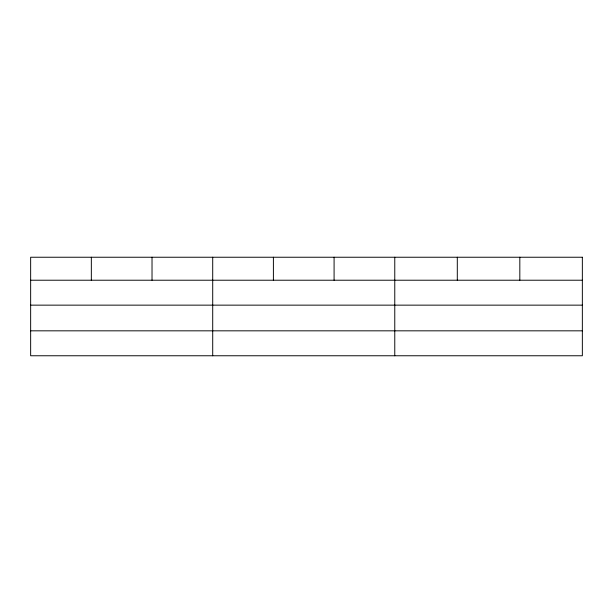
<?xml version="1.0" encoding="UTF-8"?>
<svg xmlns="http://www.w3.org/2000/svg" width="613" height="613" viewBox="0 0 613 613"><rect width="100%" height="100%" fill="white"/><g stroke="black" fill="none" stroke-linecap="round" stroke-linejoin="round"><path stroke-width="0.92" d="M30.65 280.218L582.35 280.218M30.65 305.144L582.35 305.144M30.65 330.828L582.35 330.828M519.824 257.238L519.824 280.218M457.298 257.238L457.298 280.218M394.772 257.238L394.772 355.762M334.085 257.238L334.085 280.218M273.398 257.238L273.398 280.218M212.711 257.238L212.711 355.762M152.024 257.238L152.024 280.218M91.337 257.238L91.337 280.218M582.35 257.238L30.65 257.238L30.65 355.762L582.35 355.762L582.35 257.238"/></g></svg>
